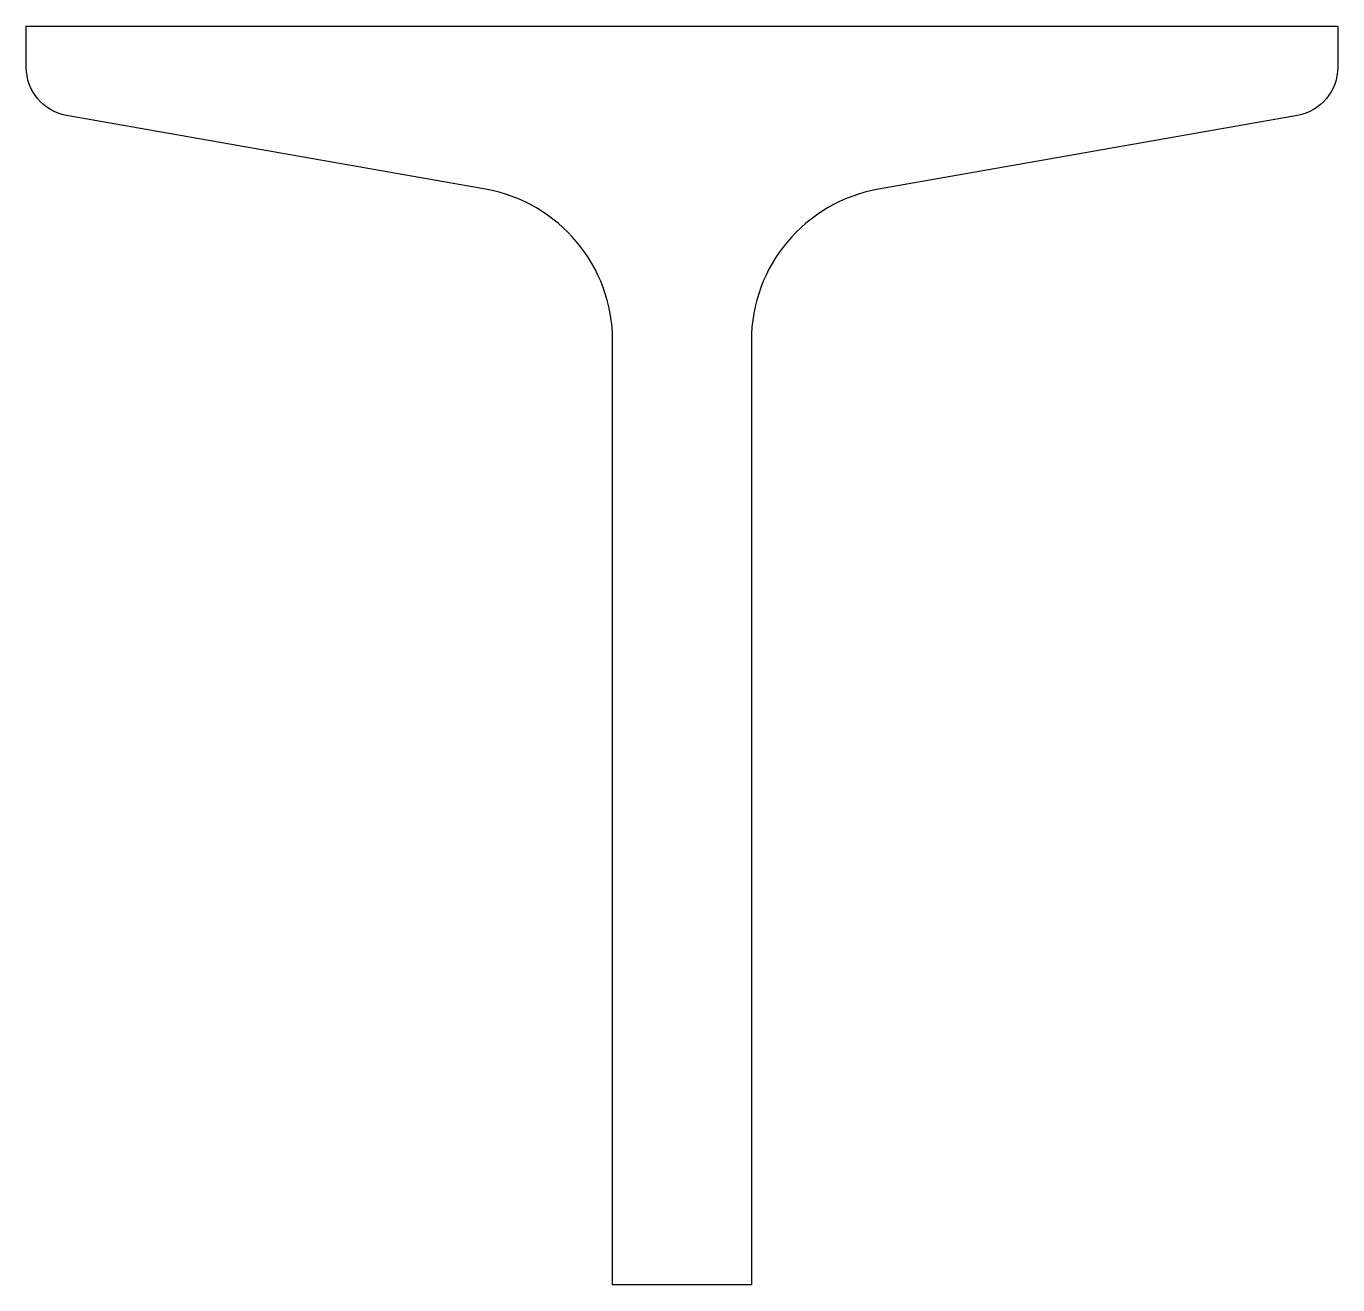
# Model space of a CAD drawing. Header units: inches. Extents: x -2.09 to 2.09, y -2 to 2.
import ezdxf

# ---------------------------------------------------------------- set-up
doc = ezdxf.new("R2010")
doc.units = ezdxf.units.IN
doc.layers.add('steel', color=7, linetype='Continuous')

msp = doc.modelspace()

# ---------------------------------------------------------------- linework, layer by layer
at = {"layer": 'steel'}
msp.add_lwpolyline([(2.085, 1.8697, -0.36397), (1.9567, 1.7168), (0.6249, 1.4819, 0.36397), (0.2205, 1), (0.2205, -2), (-0.2205, -2), (-0.2205, 1, 0.36397), (-0.6249, 1.4819), (-1.9567, 1.7168, -0.36397), (-2.085, 1.8697), (-2.085, 2), (2.085, 2)], format="xyb", close=True, dxfattribs=at)

doc.saveas('drawing.dxf')
